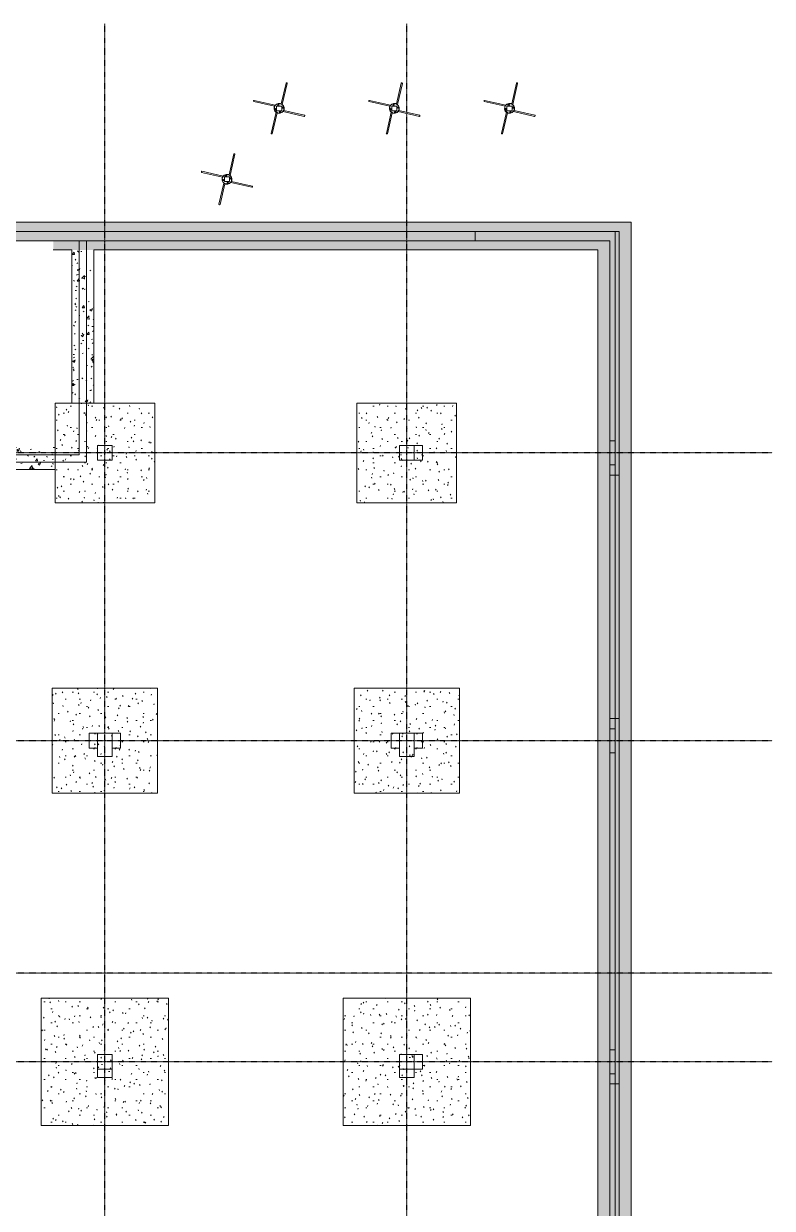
# Model space of a CAD drawing. Header units: inches. Extents: x -4800 to 29350, y 0 to 14051.
# Drawn here: x 2755 to 3566, y 11191 to 12475 of the extents above; entities that cross this region are included whole.
import ezdxf

# ---------------------------------------------------------------- set-up
doc = ezdxf.new("R2010")
doc.units = ezdxf.units.IN
doc.header["$LTSCALE"] = 0.5
doc.header["$MEASUREMENT"] = 0
for name, pattern in [('CENTER2', [1.125, 0.75, -0.125, 0.125, -0.125]), ('Línea de rejilla', [0.875, 0.5, -0.125, 0.125, -0.125]), ('Trazo', [0.25, 0.125, -0.125])]:
    doc.linetypes.add(name, pattern=pattern)
for name, color, linetype, lineweight in [('A-WALL', 113, 'Continuous', 9), ('S-COLS', 52, 'Continuous', 9), ('S-COLS-HDLN', 52, 'Trazo', 9), ('S-FNDN', 32, 'Continuous', 9), ('S-FNDN-HDLN', 4, 'Trazo', 9)]:
    doc.layers.add(name, color=color, linetype=linetype, lineweight=lineweight)
doc.layers.add('PC BM - BEAM CONT.', color=1, linetype='Continuous')
doc.layers.add('S-GRID', color=8, linetype='CENTER2')
pattern_1 = [(50, (3481.324, -11847.19), (27.5427, -2.40992), [2.88, -31.68]), (355, (3481.324, -11847.19), (-5.327844, 28.884266), [2.304, -25.344]), (100.451, (3483.62, -11847.39), (22.215316, 26.47393), [2.448, -26.924]), (46.184, (3481.324, -11839.51), (40.981875, -6.35642), [4.32, -47.52]), (96.636, (3484.74, -11840.04), (35.89075, 37.40619), [3.671, -40.386]), (351.184, (3481.324, -11839.51), (35.89097, 37.40622), [3.456, -38.016]), (21, (3485.164, -11841.43), (22.921036, -15.46073), [2.88, -31.68]), (326, (3485.164, -11841.43), (9.34353, 27.84574), [2.304, -25.344]), (71.451, (3487.074, -11842.717), (32.26477, 12.38442), [2.448, -26.924]), (37.5, (3481.324, -11847.189), (0.466855, 12.782707), [1.267, -23.77, 1.267, -24.461, -25.44]), (37.5, (3481.324, -11847.189), (0.466855, 12.782707), [-50.765, 1.267, -24.173]), (7.5, (3481.324, -11847.19), (10.10159, 15.14509), [1.267, -13.402, 1.267, -23.194, -9.696]), (7.5, (3481.324, -11847.19), (10.10159, 15.14509), [-39.13, 1.267, -8.429]), (327.5, (3472.761, -11847.189), (20.499161, -0.86578), [1.267, -8.333, 1.267, -28.685, -39.744]), (327.5, (3472.761, -11847.189), (20.499161, -0.86578), [-39.552, 1.267, -38.477]), (317.5, (3468.92, -11847.19), (22.39478, 3.844288), [1.267, -11.213, 1.267, -18.624, -28.224]), (317.5, (3468.92, -11847.19), (22.39478, 3.844288), [-32.371, 1.267, -26.957])]
pattern_2 = [(0, (2172.339, -11846.205), (30.72, 7.68), [1.267, -21.773, 1.267, -21.773, -122.88]), (0, (2172.339, -11846.205), (30.72, 7.68), [-46.08, 1.267, -44.813, 1.267, -21.773, -53.76]), (0, (2172.339, -11846.205), (30.72, 7.68), [-115.2, 1.267, -14.093, 1.267, -37.133]), (120, (2183.859, -11842.365), (-22.011075, 22.7643004), [1.267, -21.773, 1.267, -21.773, -122.88]), (120, (2183.859, -11842.365), (-22.011075, 22.7643004), [-46.08, 1.267, -44.813, 1.267, -21.773, -53.76]), (120, (2183.859, -11842.365), (-22.011075, 22.7643004), [-115.2, 1.267, -14.093, 1.267, -37.133]), (240, (2187.699, -11827.005), (-8.708925, -30.4443004), [1.267, -21.773, 1.267, -21.773, -122.88]), (240, (2187.699, -11827.005), (-8.708925, -30.4443004), [-46.08, 1.267, -44.813, 1.267, -21.773, -53.76]), (240, (2187.699, -11827.005), (-8.708925, -30.4443004), [-115.2, 1.267, -14.093, 1.267, -37.133])]
pattern_3 = [(90, (11534.205, 2501.308), (-7.68, 30.72), [1.267, -21.773, 1.267, -21.773, -122.88]), (90, (11534.205, 2501.308), (-7.68, 30.72), [-46.08, 1.267, -44.813, 1.267, -21.773, -53.76]), (90, (11534.205, 2501.308), (-7.68, 30.72), [-115.2, 1.267, -14.093, 1.267, -37.133]), (210, (11530.365, 2512.828), (-22.7643004, -22.011075), [1.267, -21.773, 1.267, -21.773, -122.88]), (210, (11530.365, 2512.828), (-22.7643004, -22.011075), [-46.08, 1.267, -44.813, 1.267, -21.773, -53.76]), (210, (11530.365, 2512.828), (-22.7643004, -22.011075), [-115.2, 1.267, -14.093, 1.267, -37.133]), (330, (11515.005, 2516.668), (30.4443004, -8.708925), [1.267, -21.773, 1.267, -21.773, -122.88]), (330, (11515.005, 2516.668), (30.4443004, -8.708925), [-46.08, 1.267, -44.813, 1.267, -21.773, -53.76]), (330, (11515.005, 2516.668), (30.4443004, -8.708925), [-115.2, 1.267, -14.093, 1.267, -37.133])]
pattern_4 = [(90, (11186.205, 2501.308), (-7.68, 30.72), [1.267, -21.773, 1.267, -21.773, -122.88]), (90, (11186.205, 2501.308), (-7.68, 30.72), [-46.08, 1.267, -44.813, 1.267, -21.773, -53.76]), (90, (11186.205, 2501.308), (-7.68, 30.72), [-115.2, 1.267, -14.093, 1.267, -37.133]), (210, (11182.365, 2512.828), (-22.7643004, -22.011075), [1.267, -21.773, 1.267, -21.773, -122.88]), (210, (11182.365, 2512.828), (-22.7643004, -22.011075), [-46.08, 1.267, -44.813, 1.267, -21.773, -53.76]), (210, (11182.365, 2512.828), (-22.7643004, -22.011075), [-115.2, 1.267, -14.093, 1.267, -37.133]), (330, (11167.005, 2516.668), (30.4443004, -8.708925), [1.267, -21.773, 1.267, -21.773, -122.88]), (330, (11167.005, 2516.668), (30.4443004, -8.708925), [-46.08, 1.267, -44.813, 1.267, -21.773, -53.76]), (330, (11167.005, 2516.668), (30.4443004, -8.708925), [-115.2, 1.267, -14.093, 1.267, -37.133])]
pattern_5 = [(90, (11534.205, 2174.308), (-7.68, 30.72), [1.267, -21.773, 1.267, -21.773, -122.88]), (90, (11534.205, 2174.308), (-7.68, 30.72), [-46.08, 1.267, -44.813, 1.267, -21.773, -53.76]), (90, (11534.205, 2174.308), (-7.68, 30.72), [-115.2, 1.267, -14.093, 1.267, -37.133]), (210, (11530.365, 2185.828), (-22.7643004, -22.011075), [1.267, -21.773, 1.267, -21.773, -122.88]), (210, (11530.365, 2185.828), (-22.7643004, -22.011075), [-46.08, 1.267, -44.813, 1.267, -21.773, -53.76]), (210, (11530.365, 2185.828), (-22.7643004, -22.011075), [-115.2, 1.267, -14.093, 1.267, -37.133]), (330, (11515.005, 2189.668), (30.4443004, -8.708925), [1.267, -21.773, 1.267, -21.773, -122.88]), (330, (11515.005, 2189.668), (30.4443004, -8.708925), [-46.08, 1.267, -44.813, 1.267, -21.773, -53.76]), (330, (11515.005, 2189.668), (30.4443004, -8.708925), [-115.2, 1.267, -14.093, 1.267, -37.133])]
pattern_6 = [(90, (11186.205, 2174.308), (-7.68, 30.72), [1.267, -21.773, 1.267, -21.773, -122.88]), (90, (11186.205, 2174.308), (-7.68, 30.72), [-46.08, 1.267, -44.813, 1.267, -21.773, -53.76]), (90, (11186.205, 2174.308), (-7.68, 30.72), [-115.2, 1.267, -14.093, 1.267, -37.133]), (210, (11182.365, 2185.828), (-22.7643004, -22.011075), [1.267, -21.773, 1.267, -21.773, -122.88]), (210, (11182.365, 2185.828), (-22.7643004, -22.011075), [-46.08, 1.267, -44.813, 1.267, -21.773, -53.76]), (210, (11182.365, 2185.828), (-22.7643004, -22.011075), [-115.2, 1.267, -14.093, 1.267, -37.133]), (330, (11167.005, 2189.668), (30.4443004, -8.708925), [1.267, -21.773, 1.267, -21.773, -122.88]), (330, (11167.005, 2189.668), (30.4443004, -8.708925), [-46.08, 1.267, -44.813, 1.267, -21.773, -53.76]), (330, (11167.005, 2189.668), (30.4443004, -8.708925), [-115.2, 1.267, -14.093, 1.267, -37.133])]

# ---------------------------------------------------------------- blocks, each defined once
blk = doc.blocks.new('316600 - Special Foundations - Diamond Pier - Generic - 316600 - Special Foundations - Diamond Pier - Generic-V33-FOUNDATION PLAN 01')
at = {"layer": 'S-FNDN', "color": 7}
for p, q in [((7.5, 27.4), (2.3, 4.9)), ((3.4, 4.2), (8.7, 27.1)), ((-27.4, 7.5), (-4.9, 2.3)), ((-4.2, 3.4), (-27.1, 8.7)), ((2.8, 2.6), (-2.8, 2.6)), ((-2.8, 2.6), (-2.8, -2.6)), ((-1.4, 4.3), (-1.8, 2.8)), ((-0.5, 2.9), (-0.2, 4)), ((2.8, -2.6), (2.8, 2.6)), ((4.3, 1.4), (2.8, 1.8)), ((2.9, 0.5), (4, 0.2)), ((-3.4, -4.2), (-8.7, -27.1)), ((-7.5, -27.4), (-2.3, -4.9)), ((-4.3, -1.4), (-2.8, -1.8)), ((-2.9, -0.5), (-4, -0.2)), ((-2.8, -2.6), (2.8, -2.6)), ((0.5, -2.9), (0.2, -4)), ((1.4, -4.3), (1.8, -2.8)), ((4.2, -3.4), (27.1, -8.7)), ((27.4, -7.5), (4.9, -2.3))]:
    blk.add_line(p, q, dxfattribs=at)
for radius, start, end in [(5.41, 166.9807, 346.9807), (5.41, 346.9807, 166.9807), (5.21, 166.9807, 346.9807), (5.21, 346.9807, 166.9807)]:
    blk.add_arc((0, 0), radius, start, end, dxfattribs=at)
for centre, major_axis, start_param, end_param in [((8.1, 27.2), (-0.609, 0.141), 4.712389, 6.283185), ((8.1, 27.2), (-0.609, 0.141), 3.141593, 4.712389), ((-27.2, 8.1), (0.141, 0.609), 1.570796, 3.141593), ((-27.2, 8.1), (0.141, 0.609), 0, 1.570796), ((-0.8, 4.2), (-0.609, 0.141), 4.712389, 7.853982), ((-0.8, 4.2), (-0.609, 0.141), 1.570796, 4.712389), ((4.2, 0.8), (0.141, 0.609), 1.570796, 4.712389), ((4.2, 0.8), (0.141, 0.609), 4.712389, 7.853982), ((-4.2, -0.8), (0.141, 0.609), 1.570796, 4.712389), ((-4.2, -0.8), (0.141, 0.609), 4.712389, 7.853982), ((0.8, -4.2), (-0.609, 0.141), 4.712389, 7.853982), ((0.8, -4.2), (-0.609, 0.141), 1.570796, 4.712389), ((27.2, -8.1), (0.141, 0.609), 3.141593, 4.712389), ((27.2, -8.1), (0.141, 0.609), 4.712389, 6.283185), ((-8.1, -27.2), (-0.609, 0.141), 0, 1.570796), ((-8.1, -27.2), (-0.609, 0.141), 1.570796, 3.141593)]:
    blk.add_ellipse(centre, major_axis=major_axis, ratio=0.764544, start_param=start_param, end_param=end_param, dxfattribs=at)
blk = doc.blocks.new('316600 - Special Foundations - Diamond Pier - Generic - 316600 - Special Foundations - Diamond Pier - Generic-V32-FOUNDATION PLAN 01')
at = {"layer": 'S-FNDN', "color": 7}
for p, q in [((7.5, 27.4), (2.3, 4.9)), ((3.4, 4.2), (8.7, 27.1)), ((-27.4, 7.5), (-4.9, 2.3)), ((-4.2, 3.4), (-27.1, 8.7)), ((2.8, 2.6), (-2.8, 2.6)), ((-2.8, 2.6), (-2.8, -2.6)), ((-1.4, 4.3), (-1.8, 2.8)), ((-0.5, 2.9), (-0.2, 4)), ((2.8, -2.6), (2.8, 2.6)), ((4.3, 1.4), (2.8, 1.8)), ((2.9, 0.5), (4, 0.2)), ((-3.4, -4.2), (-8.7, -27.1)), ((-7.5, -27.4), (-2.3, -4.9)), ((-4.3, -1.4), (-2.8, -1.8)), ((-2.9, -0.5), (-4, -0.2)), ((-2.8, -2.6), (2.8, -2.6)), ((0.5, -2.9), (0.2, -4)), ((1.4, -4.3), (1.8, -2.8)), ((4.2, -3.4), (27.1, -8.7)), ((27.4, -7.5), (4.9, -2.3))]:
    blk.add_line(p, q, dxfattribs=at)
for radius, start, end in [(5.41, 166.9807, 346.9807), (5.41, 346.9807, 166.9807), (5.21, 166.9807, 346.9807), (5.21, 346.9807, 166.9807)]:
    blk.add_arc((0, 0), radius, start, end, dxfattribs=at)
for centre, major_axis, start_param, end_param in [((8.1, 27.2), (-0.609, 0.141), 4.712389, 6.283185), ((8.1, 27.2), (-0.609, 0.141), 3.141593, 4.712389), ((-27.2, 8.1), (0.141, 0.609), 1.570796, 3.141593), ((-27.2, 8.1), (0.141, 0.609), 0, 1.570796), ((-0.8, 4.2), (-0.609, 0.141), 4.712389, 7.853982), ((-0.8, 4.2), (-0.609, 0.141), 1.570796, 4.712389), ((4.2, 0.8), (0.141, 0.609), 1.570796, 4.712389), ((4.2, 0.8), (0.141, 0.609), 4.712389, 7.853982), ((-4.2, -0.8), (0.141, 0.609), 1.570796, 4.712389), ((-4.2, -0.8), (0.141, 0.609), 4.712389, 7.853982), ((0.8, -4.2), (-0.609, 0.141), 4.712389, 7.853982), ((0.8, -4.2), (-0.609, 0.141), 1.570796, 4.712389), ((27.2, -8.1), (0.141, 0.609), 3.141593, 4.712389), ((27.2, -8.1), (0.141, 0.609), 4.712389, 6.283185), ((-8.1, -27.2), (-0.609, 0.141), 0, 1.570796), ((-8.1, -27.2), (-0.609, 0.141), 1.570796, 3.141593)]:
    blk.add_ellipse(centre, major_axis=major_axis, ratio=0.764544, start_param=start_param, end_param=end_param, dxfattribs=at)
blk = doc.blocks.new('Prefabricado-Pilar cuadrado - 16_x16_-225767-FOUNDATION PLAN 01')
at = {"layer": 'S-COLS-HDLN', "linetype": 'Continuous'}
h = blk.add_hatch(dxfattribs=at)
h.set_pattern_fill('FP_3', color=256, style=0, pattern_type=2)
h.set_pattern_definition(pattern_2)
h.paths.add_polyline_path([(-9, -7), (7, -7), (7, 9), (-9, 9)], flags=0)
h = blk.add_hatch(dxfattribs=at)
h.set_pattern_fill('FP_3', color=256, style=0, pattern_type=2)
h.set_pattern_definition(pattern_2)
h.paths.add_polyline_path([(16, -7), (16, 9), (7, 9), (7, -7)], flags=0)
at = {"layer": 'S-COLS'}
for p, q in [((-9, 9), (-8.9, 9)), ((-9, -7), (-9, 9)), ((-8.9, 9), (6.9, 9)), ((7, 9), (6.9, 9)), ((7, 9), (7, -7)), ((16, 9), (7, 9)), ((16, -7), (16, 9)), ((-8.9, -7), (-9, -7)), ((6.9, -7), (-8.9, -7)), ((6.9, -7), (7, -7)), ((7, -7), (16, -7))]:
    blk.add_line(p, q, dxfattribs=at)
blk = doc.blocks.new('Concrete-Rectangular-Column - ONE-V2-FOUNDATION PLAN 01')
at = {"layer": 'S-COLS-HDLN', "linetype": 'Continuous'}
h = blk.add_hatch(dxfattribs=at)
h.set_pattern_fill('FP_8', color=256, style=0, pattern_type=2)
h.set_pattern_definition([(0, (2500.324, -11847.189), (30.72, 7.68), [1.267, -21.773, 1.267, -21.773, -122.88]), (0, (2500.324, -11847.189), (30.72, 7.68), [-46.08, 1.267, -44.813, 1.267, -21.773, -53.76]), (0, (2500.324, -11847.189), (30.72, 7.68), [-115.2, 1.267, -14.093, 1.267, -37.133]), (120, (2511.844, -11843.349), (-22.011075, 22.7643004), [1.267, -21.773, 1.267, -21.773, -122.88]), (120, (2511.844, -11843.349), (-22.011075, 22.7643004), [-46.08, 1.267, -44.813, 1.267, -21.773, -53.76]), (120, (2511.844, -11843.349), (-22.011075, 22.7643004), [-115.2, 1.267, -14.093, 1.267, -37.133]), (240, (2515.684, -11827.989), (-8.708925, -30.4443004), [1.267, -21.773, 1.267, -21.773, -122.88]), (240, (2515.684, -11827.989), (-8.708925, -30.4443004), [-46.08, 1.267, -44.813, 1.267, -21.773, -53.76]), (240, (2515.684, -11827.989), (-8.708925, -30.4443004), [-115.2, 1.267, -14.093, 1.267, -37.133])])
h.paths.add_polyline_path([(-8, -8), (8, -8), (8, 8), (-8, 8)], flags=0)
at = {"layer": 'S-COLS'}
for p, q in [((-8, 8), (8, 8)), ((-8, -8), (-8, 8)), ((8, 8), (8, -8)), ((8, -8), (-8, -8))]:
    blk.add_line(p, q, dxfattribs=at)
blk = doc.blocks.new('Zapata-Rectangular - 9_0x9_0x1_8-V4-FOUNDATION PLAN 01')
at = {"layer": 'S-FNDN-HDLN', "linetype": 'Continuous'}
h = blk.add_hatch(dxfattribs=at)
h.set_pattern_fill('FP_9', color=256, style=0, pattern_type=2)
h.set_pattern_definition([(0, (2173.324, -11847.189), (30.72, 7.68), [1.267, -21.773, 1.267, -21.773, -122.88]), (0, (2173.324, -11847.189), (30.72, 7.68), [-46.08, 1.267, -44.813, 1.267, -21.773, -53.76]), (0, (2173.324, -11847.189), (30.72, 7.68), [-115.2, 1.267, -14.093, 1.267, -37.133]), (120, (2184.844, -11843.349), (-22.011075, 22.7643004), [1.267, -21.773, 1.267, -21.773, -122.88]), (120, (2184.844, -11843.349), (-22.011075, 22.7643004), [-46.08, 1.267, -44.813, 1.267, -21.773, -53.76]), (120, (2184.844, -11843.349), (-22.011075, 22.7643004), [-115.2, 1.267, -14.093, 1.267, -37.133]), (240, (2188.684, -11827.989), (-8.708925, -30.4443004), [1.267, -21.773, 1.267, -21.773, -122.88]), (240, (2188.684, -11827.989), (-8.708925, -30.4443004), [-46.08, 1.267, -44.813, 1.267, -21.773, -53.76]), (240, (2188.684, -11827.989), (-8.708925, -30.4443004), [-115.2, 1.267, -14.093, 1.267, -37.133])])
h.paths.add_polyline_path([(-54, -54), (54, -54), (54, 54), (-54, 54), (-54, -8)], flags=0)
h.paths.add_polyline_path([(-7.9, -8), (-8, -8), (-8, 8), (17, 8), (17, -8), (7.9, -8)], flags=0)
at = {"layer": 'S-FNDN', "color": 253}
for p, q in [((54, 54), (-54, 54)), ((-54, 54), (-54, -54)), ((54, -54), (54, 54)), ((-54, -54), (54, -54))]:
    blk.add_line(p, q, dxfattribs=at)
blk = doc.blocks.new('Zapata-Rectangular - 9_6x9_6x1_8-154747-FOUNDATION PLAN 01')
at = {"layer": 'S-FNDN-HDLN', "linetype": 'Continuous'}
h = blk.add_hatch(dxfattribs=at)
h.set_pattern_fill('FP_10', color=256, style=0, pattern_type=2)
h.set_pattern_definition([(0, (2173.324, -11535.189), (30.72, 7.68), [1.267, -21.773, 1.267, -21.773, -122.88]), (0, (2173.324, -11535.189), (30.72, 7.68), [-46.08, 1.267, -44.813, 1.267, -21.773, -53.76]), (0, (2173.324, -11535.189), (30.72, 7.68), [-115.2, 1.267, -14.093, 1.267, -37.133]), (120, (2184.844, -11531.349), (-22.011075, 22.7643004), [1.267, -21.773, 1.267, -21.773, -122.88]), (120, (2184.844, -11531.349), (-22.011075, 22.7643004), [-46.08, 1.267, -44.813, 1.267, -21.773, -53.76]), (120, (2184.844, -11531.349), (-22.011075, 22.7643004), [-115.2, 1.267, -14.093, 1.267, -37.133]), (240, (2188.684, -11515.989), (-8.708925, -30.4443004), [1.267, -21.773, 1.267, -21.773, -122.88]), (240, (2188.684, -11515.989), (-8.708925, -30.4443004), [-46.08, 1.267, -44.813, 1.267, -21.773, -53.76]), (240, (2188.684, -11515.989), (-8.708925, -30.4443004), [-115.2, 1.267, -14.093, 1.267, -37.133])])
h.paths.add_polyline_path([(8, -57), (57, -57), (57, 57), (-57, 57), (-57, -57), (-8, -57)], flags=0)
h.paths.add_polyline_path([(8, -17), (-8, -17), (-8, -8), (-17, -8), (-17, 8), (17, 8), (17, -8), (8, -8)], flags=0)
at = {"layer": 'S-FNDN', "color": 253}
for p, q in [((57, 57), (-57, 57)), ((-57, 57), (-57, -57)), ((57, -57), (57, 57)), ((-57, -57), (57, -57))]:
    blk.add_line(p, q, dxfattribs=at)
blk = doc.blocks.new('Zapata-Rectangular - 9_6x9_6x1_8-V5-FOUNDATION PLAN 01')
at = {"layer": 'S-FNDN-HDLN', "linetype": 'Continuous'}
h = blk.add_hatch(dxfattribs=at)
h.set_pattern_fill('FP_11', color=256, style=0, pattern_type=2)
h.set_pattern_definition([(0, (2500.324, -11535.189), (30.72, 7.68), [1.267, -21.773, 1.267, -21.773, -122.88]), (0, (2500.324, -11535.189), (30.72, 7.68), [-46.08, 1.267, -44.813, 1.267, -21.773, -53.76]), (0, (2500.324, -11535.189), (30.72, 7.68), [-115.2, 1.267, -14.093, 1.267, -37.133]), (120, (2511.844, -11531.349), (-22.011075, 22.7643004), [1.267, -21.773, 1.267, -21.773, -122.88]), (120, (2511.844, -11531.349), (-22.011075, 22.7643004), [-46.08, 1.267, -44.813, 1.267, -21.773, -53.76]), (120, (2511.844, -11531.349), (-22.011075, 22.7643004), [-115.2, 1.267, -14.093, 1.267, -37.133]), (240, (2515.684, -11515.989), (-8.708925, -30.4443004), [1.267, -21.773, 1.267, -21.773, -122.88]), (240, (2515.684, -11515.989), (-8.708925, -30.4443004), [-46.08, 1.267, -44.813, 1.267, -21.773, -53.76]), (240, (2515.684, -11515.989), (-8.708925, -30.4443004), [-115.2, 1.267, -14.093, 1.267, -37.133])])
h.paths.add_polyline_path([(8, -57), (57, -57), (57, 57), (-57, 57), (-57, -57), (-8, -57)], flags=0)
h.paths.add_polyline_path([(8, -17), (-8, -17), (-8, -8), (-17, -8), (-17, 8), (17, 8), (17, -8), (8, -8)], flags=0)
at = {"layer": 'S-FNDN', "color": 253}
for p, q in [((57, 57), (-57, 57)), ((-57, 57), (-57, -57)), ((57, -57), (57, 57)), ((-57, -57), (57, -57))]:
    blk.add_line(p, q, dxfattribs=at)
blk = doc.blocks.new('Zapata-Rectangular - 11_6x11_6x2_1-V8-FOUNDATION PLAN 01')
at = {"layer": 'S-FNDN-HDLN', "linetype": 'Continuous'}
h = blk.add_hatch(dxfattribs=at)
h.set_pattern_fill('FP_16', color=256, style=0, pattern_type=2)
h.set_pattern_definition([(0, (2500.324, -11187.189), (30.72, 7.68), [1.267, -21.773, 1.267, -21.773, -122.88]), (0, (2500.324, -11187.189), (30.72, 7.68), [-46.08, 1.267, -44.813, 1.267, -21.773, -53.76]), (0, (2500.324, -11187.189), (30.72, 7.68), [-115.2, 1.267, -14.093, 1.267, -37.133]), (120, (2511.844, -11183.349), (-22.011075, 22.7643004), [1.267, -21.773, 1.267, -21.773, -122.88]), (120, (2511.844, -11183.349), (-22.011075, 22.7643004), [-46.08, 1.267, -44.813, 1.267, -21.773, -53.76]), (120, (2511.844, -11183.349), (-22.011075, 22.7643004), [-115.2, 1.267, -14.093, 1.267, -37.133]), (240, (2515.684, -11167.989), (-8.708925, -30.4443004), [1.267, -21.773, 1.267, -21.773, -122.88]), (240, (2515.684, -11167.989), (-8.708925, -30.4443004), [-46.08, 1.267, -44.813, 1.267, -21.773, -53.76]), (240, (2515.684, -11167.989), (-8.708925, -30.4443004), [-115.2, 1.267, -14.093, 1.267, -37.133])])
h.paths.add_polyline_path([(-69, -69), (69, -69), (69, 69), (-69, 69), (-69, -17)], flags=0)
h.paths.add_polyline_path([(-8, -17), (-8, 8), (8, 8), (8, -17)], flags=0)
at = {"layer": 'S-FNDN', "color": 253}
for p, q in [((69, 69), (-69, 69)), ((-69, 69), (-69, -69)), ((69, -69), (69, 69)), ((-69, -69), (69, -69))]:
    blk.add_line(p, q, dxfattribs=at)
blk = doc.blocks.new('Zapata-Rectangular - 11_6x11_6x2_1-V9-FOUNDATION PLAN 01')
at = {"layer": 'S-FNDN-HDLN', "linetype": 'Continuous'}
h = blk.add_hatch(dxfattribs=at)
h.set_pattern_fill('FP_17', color=256, style=0, pattern_type=2)
h.set_pattern_definition([(0, (2173.324, -11187.189), (30.72, 7.68), [1.267, -21.773, 1.267, -21.773, -122.88]), (0, (2173.324, -11187.189), (30.72, 7.68), [-46.08, 1.267, -44.813, 1.267, -21.773, -53.76]), (0, (2173.324, -11187.189), (30.72, 7.68), [-115.2, 1.267, -14.093, 1.267, -37.133]), (120, (2184.844, -11183.349), (-22.011075, 22.7643004), [1.267, -21.773, 1.267, -21.773, -122.88]), (120, (2184.844, -11183.349), (-22.011075, 22.7643004), [-46.08, 1.267, -44.813, 1.267, -21.773, -53.76]), (120, (2184.844, -11183.349), (-22.011075, 22.7643004), [-115.2, 1.267, -14.093, 1.267, -37.133]), (240, (2188.684, -11167.989), (-8.708925, -30.4443004), [1.267, -21.773, 1.267, -21.773, -122.88]), (240, (2188.684, -11167.989), (-8.708925, -30.4443004), [-46.08, 1.267, -44.813, 1.267, -21.773, -53.76]), (240, (2188.684, -11167.989), (-8.708925, -30.4443004), [-115.2, 1.267, -14.093, 1.267, -37.133])])
h.paths.add_polyline_path([(-8, -69), (69, -69), (69, 69), (-69, 69), (-69, -69)], flags=0)
h.paths.add_polyline_path([(8, -17), (-8, -17), (-8, 8), (17, 8), (17, -8), (8, -8)], flags=0)
at = {"layer": 'S-FNDN', "color": 253}
for p, q in [((69, 69), (-69, 69)), ((-69, 69), (-69, -69)), ((69, -69), (69, 69)), ((-69, -69), (69, -69))]:
    blk.add_line(p, q, dxfattribs=at)
blk = doc.blocks.new('Prefabricado-Pilar cuadrado - 16_x16_-217833-FOUNDATION PLAN 01')
at = {"layer": 'S-COLS'}
h = blk.add_hatch(dxfattribs=at)
h.set_pattern_fill('FP_37', color=256, style=0, pattern_type=2)
h.set_pattern_definition(pattern_3)
h.paths.add_polyline_path([(7, 18), (-9, 18), (-9, 9), (7, 9)], flags=0)
h = blk.add_hatch(dxfattribs=at)
h.set_pattern_fill('FP_37', color=256, style=0, pattern_type=2)
h.set_pattern_definition(pattern_3)
h.paths.add_polyline_path([(16, 9), (-9, 9), (-9, -7), (16, -7)], flags=0)
at = {"layer": 'S-COLS-HDLN', "linetype": 'Continuous'}
h = blk.add_hatch(dxfattribs=at)
h.set_pattern_fill('FP_37', color=256, style=0, pattern_type=2)
h.set_pattern_definition(pattern_3)
h.paths.add_polyline_path([(7, -7), (-9, -7), (-9, -16), (7, -16)], flags=0)
at = {"layer": 'S-COLS'}
for p, q in [((7, 18), (-9, 18)), ((-9, 18), (-9, 9)), ((7, 18), (7, 9)), ((-9, 9), (7, 9)), ((-9, 9), (-8.9, 9)), ((-9, -7), (-9, 9)), ((-8.9, 9), (6.9, 9)), ((16, 9), (6.9, 9)), ((16, -7), (16, 9)), ((7, -7), (-9, -7)), ((-9, -7), (-9, -16)), ((-8.9, -7), (-9, -7)), ((6.9, -7), (-8.9, -7)), ((6.9, -7), (16, -7)), ((7, -7), (7, -16)), ((7, -16), (-9, -16))]:
    blk.add_line(p, q, dxfattribs=at)
blk = doc.blocks.new('Prefabricado-Pilar cuadrado - 16_x16_-V25-FOUNDATION PLAN 01')
at = {"layer": 'S-COLS-HDLN', "linetype": 'Continuous'}
h = blk.add_hatch(dxfattribs=at)
h.set_pattern_fill('FP_40', color=256, style=0, pattern_type=2)
h.set_pattern_definition(pattern_4)
h.paths.add_polyline_path([(7, 9), (-9, 9), (-9, -7), (7, -7)], flags=0)
h = blk.add_hatch(dxfattribs=at)
h.set_pattern_fill('FP_40', color=256, style=0, pattern_type=2)
h.set_pattern_definition(pattern_4)
h.paths.add_polyline_path([(16, 9), (7, 9), (7, -7), (16, -7)], flags=0)
at = {"layer": 'S-COLS'}
for p, q in [((-9, 9), (-8.9, 9)), ((-9, -7), (-9, 9)), ((-8.9, 9), (6.9, 9)), ((7, 9), (6.9, 9)), ((7, 9), (7, -7)), ((16, 9), (7, 9)), ((16, -7), (16, 9)), ((-8.9, -7), (-9, -7)), ((6.9, -7), (-8.9, -7)), ((6.9, -7), (7, -7)), ((7, -7), (16, -7))]:
    blk.add_line(p, q, dxfattribs=at)
blk = doc.blocks.new('Prefabricado-Pilar cuadrado - 16_x16_-227061-FOUNDATION PLAN 01')
at = {"layer": 'S-COLS'}
h = blk.add_hatch(dxfattribs=at)
h.set_pattern_fill('FP_41', color=256, style=0, pattern_type=2)
h.set_pattern_definition(pattern_5)
h.paths.add_polyline_path([(7, 18), (-9, 18), (-9, 9), (7, 9)], flags=0)
h = blk.add_hatch(dxfattribs=at)
h.set_pattern_fill('FP_41', color=256, style=0, pattern_type=2)
h.set_pattern_definition(pattern_5)
h.paths.add_polyline_path([(16, 9), (-9, 9), (-9, -7), (16, -7)], flags=0)
at = {"layer": 'S-COLS-HDLN', "linetype": 'Continuous'}
h = blk.add_hatch(dxfattribs=at)
h.set_pattern_fill('FP_41', color=256, style=0, pattern_type=2)
h.set_pattern_definition(pattern_5)
h.paths.add_polyline_path([(7, -7), (-9, -7), (-9, -16), (7, -16)], flags=0)
at = {"layer": 'S-COLS'}
for p, q in [((7, 18), (-9, 18)), ((-9, 18), (-9, 9)), ((7, 18), (7, 9)), ((-9, 9), (-8.9, 9)), ((-9, -7), (-9, 9)), ((-8.9, 9), (6.9, 9)), ((16, 9), (6.9, 9)), ((16, -7), (16, 9)), ((7, -7), (-9, -7)), ((-9, -7), (-9, -16)), ((-8.9, -7), (-9, -7)), ((6.9, -7), (-8.9, -7)), ((6.9, -7), (16, -7)), ((7, -7), (7, -16)), ((7, -16), (-9, -16))]:
    blk.add_line(p, q, dxfattribs=at)
blk = doc.blocks.new('Prefabricado-Pilar cuadrado - 16_x16_-227084-FOUNDATION PLAN 01')
at = {"layer": 'S-COLS'}
h = blk.add_hatch(dxfattribs=at)
h.set_pattern_fill('FP_44', color=256, style=0, pattern_type=2)
h.set_pattern_definition(pattern_6)
h.paths.add_polyline_path([(7, 9), (-9, 9), (-9, -7), (7, -7)], flags=0)
h = blk.add_hatch(dxfattribs=at)
h.set_pattern_fill('FP_44', color=256, style=0, pattern_type=2)
h.set_pattern_definition(pattern_6)
h.paths.add_polyline_path([(16, 9), (7, 9), (7, -7), (16, -7)], flags=0)
at = {"layer": 'S-COLS-HDLN', "linetype": 'Continuous'}
h = blk.add_hatch(dxfattribs=at)
h.set_pattern_fill('FP_44', color=256, style=0, pattern_type=2)
h.set_pattern_definition(pattern_6)
h.paths.add_polyline_path([(7, 18), (-9, 18), (-9, 9), (7, 9), (7, 9.1)], flags=0)
at = {"layer": 'S-COLS'}
for p, q in [((7, 18), (-9, 18)), ((-9, 18), (-9, 9)), ((7, 18), (7, 9)), ((-9, 9), (-8.9, 9)), ((-9, -7), (-9, 9)), ((-8.9, 9), (6.9, 9)), ((7, 9), (6.9, 9)), ((7, 9), (7, -7)), ((16, 9), (7, 9)), ((16, -7), (16, 9)), ((-8.9, -7), (-9, -7)), ((6.9, -7), (-8.9, -7)), ((6.9, -7), (7, -7)), ((7, -7), (16, -7))]:
    blk.add_line(p, q, dxfattribs=at)
blk = doc.blocks.new('A$C10C708C5')
at = {"layer": 'S-FNDN'}
h = blk.add_hatch(dxfattribs=at)
h.set_pattern_fill('FP_7', color=256, style=0, pattern_type=2)
h.set_pattern_definition(pattern_1)
h.paths.add_polyline_path([(-357.7, 220), (877, 220), (877, 229.5), (925, 229.5), (925, 220), (1515, 220), (1515, 230), (1551, 230), (1551, 250), (-361, 250), (-361, 232.5), (-357.9, 231.8), (-357.7, 231.6), (-357.7, 231.3), (-357.8, 230.9), (-357.9, 230.7), (-358.2, 230.6), (-358.4, 230.6), (-361, 231.2), (-361, 220), (-357.7, 220)], flags=0)
h = blk.add_hatch(dxfattribs=at)
h.set_pattern_fill('FP_7', color=256, style=0, pattern_type=2)
h.set_pattern_definition(pattern_1)
h.paths.add_polyline_path([(945, 54), (969, 54), (969, 220), (945, 220), (945, 130)], flags=0)
h = blk.add_hatch(dxfattribs=at)
h.set_pattern_fill('FP_7', color=256, style=0, pattern_type=2)
h.set_pattern_definition(pattern_1)
h.paths.add_polyline_path([(1515, -1966), (1551, -1966), (1551, 230), (1515, 230), (1515, -1936)], flags=0)
h = blk.add_hatch(dxfattribs=at)
h.set_pattern_fill('FP_4', color=256, style=0, pattern_type=2)
h.set_pattern_definition([(0, (3481.324, -11847.1894), (30.72, 7.68), [1.267, -21.773, 1.267, -21.773, -122.88]), (0, (3481.324, -11847.1894), (30.72, 7.68), [-46.08, 1.267, -44.813, 1.267, -21.773, -53.76]), (0, (3481.324, -11847.1894), (30.72, 7.68), [-115.2, 1.267, -14.093, 1.267, -37.133]), (120, (3492.844, -11843.3494), (-22.011075, 22.7643004), [1.267, -21.773, 1.267, -21.773, -122.88]), (120, (3492.844, -11843.3494), (-22.011075, 22.7643004), [-46.08, 1.267, -44.813, 1.267, -21.773, -53.76]), (120, (3492.844, -11843.3494), (-22.011075, 22.7643004), [-115.2, 1.267, -14.093, 1.267, -37.133]), (240, (3496.684, -11827.9894), (-8.708925, -30.4443004), [1.267, -21.773, 1.267, -21.773, -122.88]), (240, (3496.684, -11827.9894), (-8.708925, -30.4443004), [-46.08, 1.267, -44.813, 1.267, -21.773, -53.76]), (240, (3496.684, -11827.9894), (-8.708925, -30.4443004), [-115.2, 1.267, -14.093, 1.267, -37.133])])
h.paths.add_polyline_path([(1035, -54), (1035, 54), (927, 54), (927, -54)], flags=0)
h.paths.add_polyline_path([(989, -8), (973, -8), (973, 8), (989, 8)], flags=0)
h = blk.add_hatch(dxfattribs=at)
h.set_pattern_fill('FP_7', color=256, style=0, pattern_type=2)
h.set_pattern_definition(pattern_1)
h.paths.add_polyline_path([(857, -18), (927, -18), (927, 6), (857, 6)], flags=0)
at = {"layer": 'A-WALL'}
for p, q in [((953, -2), (953, 230)), ((961, 230), (953, 230)), ((961, 230), (961, -10)), ((961, -10), (841, -10)), ((849, -2), (953, -2))]:
    blk.add_line(p, q, dxfattribs=at)
at = {"layer": 'S-FNDN', "color": 253}
for p, q in [((1551, 250), (860, 250)), ((1551, -1966), (1551, 250)), ((925, 220), (945, 220)), ((945, 220), (945, 54)), ((969, 220), (1515, 220)), ((969, 54), (969, 220)), ((1515, 220), (1515, -1936)), ((945, 54), (927, 54)), ((927, 54), (927, 6)), ((969, 54), (945, 54)), ((945, 54), (969, 54)), ((1035, 54), (969, 54)), ((1035, -54), (1035, 54)), ((927, 6), (925, 6)), ((927, 6), (927, -18)), ((927, -18), (927, 6)), ((833, -18), (927, -18)), ((927, -18), (927, -54)), ((927, -54), (1035, -54))]:
    blk.add_line(p, q, dxfattribs=at)
at = {"layer": 'S-FNDN'}
for p, q in [((849, 240), (1534, 240)), ((1382, 230), (1382, 240)), ((1534, 240), (1538, 240)), ((1534, 240), (1534, -1952)), ((1538, 240), (1538, -1956)), ((953, 230), (849, 230)), ((1528, 230), (961, 230)), ((1528, -13), (1528, 230)), ((1528, 13), (1534, 13)), ((1528, -1367), (1528, -13)), ((1528, -13), (1534, -13)), ((1528, -24), (1538, -24)), ((1528, -288), (1538, -288)), ((1528, -299), (1534, -299)), ((1528, -325), (1534, -325)), ((1528, -647), (1534, -647)), ((1528, -673), (1534, -673)), ((1528, -684), (1538, -684))]:
    blk.add_line(p, q, dxfattribs=at)
at = {"layer": 'S-GRID', "linetype": 'Línea de rejilla'}
for p, q in [((981, -2074.6), (981, 465.2)), ((1308, -2074.6), (1308, 465.2)), ((1704.1, 0), (-595.6, 0)), ((1704.1, -312), (-595.6, -312)), ((1704.1, -564), (-595.6, -564)), ((1704.1, -660), (-595.6, -660))]:
    blk.add_line(p, q, dxfattribs=at)
at = {"layer": 'S-COLS', "linetype": 'Trazo'}
for name, p in [('Concrete-Rectangular-Column - ONE-V2-FOUNDATION PLAN 01', (981, 0)), ('Prefabricado-Pilar cuadrado - 16_x16_-225767-FOUNDATION PLAN 01', (1309, -1))]:
    blk.add_blockref(name, p, dxfattribs=at)
for name, p, rotation in [('Prefabricado-Pilar cuadrado - 16_x16_-217833-FOUNDATION PLAN 01', (980, -313), 269.9999999999962), ('Prefabricado-Pilar cuadrado - 16_x16_-227061-FOUNDATION PLAN 01', (1307, -313), 269.9999999999962), ('Prefabricado-Pilar cuadrado - 16_x16_-V25-FOUNDATION PLAN 01', (980, -661), 269.9999999999967), ('Prefabricado-Pilar cuadrado - 16_x16_-227084-FOUNDATION PLAN 01', (1307, -661), 269.9999999999967)]:
    blk.add_blockref(name, p, dxfattribs=dict(at, rotation=rotation))
at = {"layer": 'S-FNDN', "color": 7}
for name, p in [('316600 - Special Foundations - Diamond Pier - Generic - 316600 - Special Foundations - Diamond Pier - Generic-V33-FOUNDATION PLAN 01', (1169.8, 373.4)), ('316600 - Special Foundations - Diamond Pier - Generic - 316600 - Special Foundations - Diamond Pier - Generic-V33-FOUNDATION PLAN 01', (1294.6, 373.4)), ('316600 - Special Foundations - Diamond Pier - Generic - 316600 - Special Foundations - Diamond Pier - Generic-V32-FOUNDATION PLAN 01', (1419.4, 373.4)), ('316600 - Special Foundations - Diamond Pier - Generic - 316600 - Special Foundations - Diamond Pier - Generic-V33-FOUNDATION PLAN 01', (1113.2, 296.6))]:
    blk.add_blockref(name, p, dxfattribs=at)
at = {"layer": 'S-FNDN', "linetype": 'Trazo'}
for name, p in [('Zapata-Rectangular - 9_0x9_0x1_8-V4-FOUNDATION PLAN 01', (1308, 0)), ('Zapata-Rectangular - 9_6x9_6x1_8-V5-FOUNDATION PLAN 01', (981, -312)), ('Zapata-Rectangular - 9_6x9_6x1_8-154747-FOUNDATION PLAN 01', (1308, -312)), ('Zapata-Rectangular - 11_6x11_6x2_1-V8-FOUNDATION PLAN 01', (981, -660)), ('Zapata-Rectangular - 11_6x11_6x2_1-V9-FOUNDATION PLAN 01', (1308, -660))]:
    blk.add_blockref(name, p, dxfattribs=at)

msp = doc.modelspace()

# ---------------------------------------------------------------- block references
at = {"layer": 'PC BM - BEAM CONT.'}
msp.add_blockref('A$C10C708C5', (1862, 12010), dxfattribs=at)

doc.saveas('drawing.dxf')
